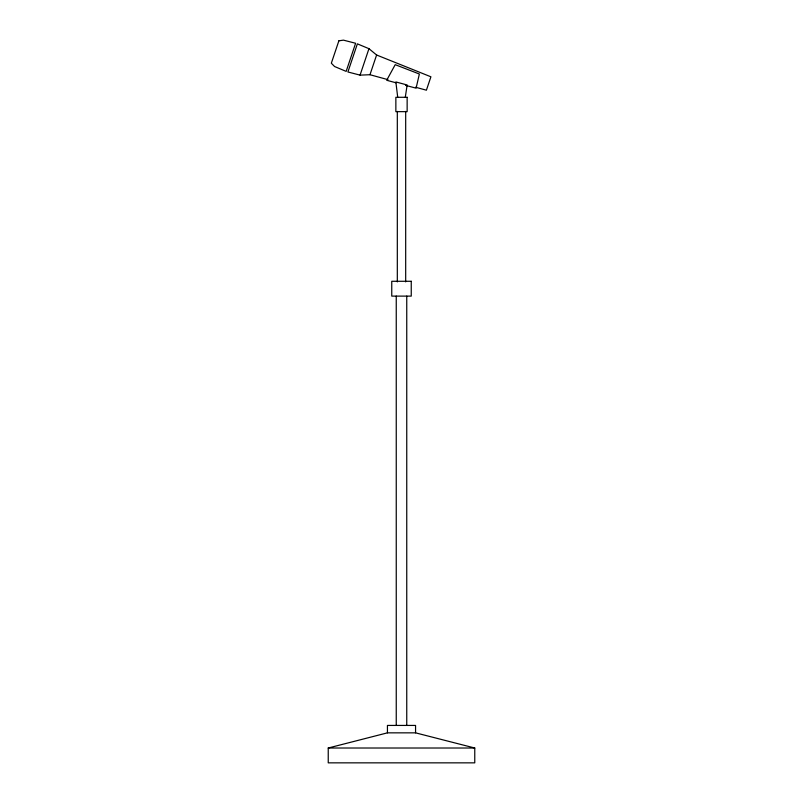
<?xml version="1.0" encoding="UTF-8"?>
<svg xmlns="http://www.w3.org/2000/svg" width="803" height="803" viewBox="0 0 803 803"><rect width="100%" height="100%" fill="white"/><g stroke="black" fill="none" stroke-linecap="round" stroke-linejoin="round"><path stroke-width="1.2" d="M405.284 97.293L407.141 84.977L395.859 81.946L397.716 97.293M360.055 75.131L368.958 48.682L357.375 43.854L347.91 71.979L360.055 75.131L369.972 74.719L387.979 79.668M369.972 74.719L376.607 55.005L368.958 48.682M328.236 748.015L387.437 732.848L415.563 732.848L474.764 748.015L474.764 762.85L328.236 762.85L328.236 748.015L474.764 748.015M396.11 82.809L386.695 80.28L395.206 64.672L419.367 74.017L416.095 88.169L405.515 85.329M415.593 87.236L426.403 90.197L430.91 76.797L376.607 55.005M415.563 732.848L415.563 725.43L387.437 725.43L387.437 732.848M406.75 296.116L406.75 725.29M405.686 111.406L405.686 281.893M397.314 111.406L397.314 281.893M396.25 296.116L396.25 725.29M338.876 40.812L331.328 63.216L334.58 66.519L346.153 71.387L355.609 43.262L343.453 40.15L338.876 40.812M407.141 97.293L395.859 97.293L395.859 111.647L407.141 111.647L407.141 97.293M411.246 281.281L391.754 281.281L391.754 296.116L411.246 296.116L411.246 281.281"/></g></svg>
